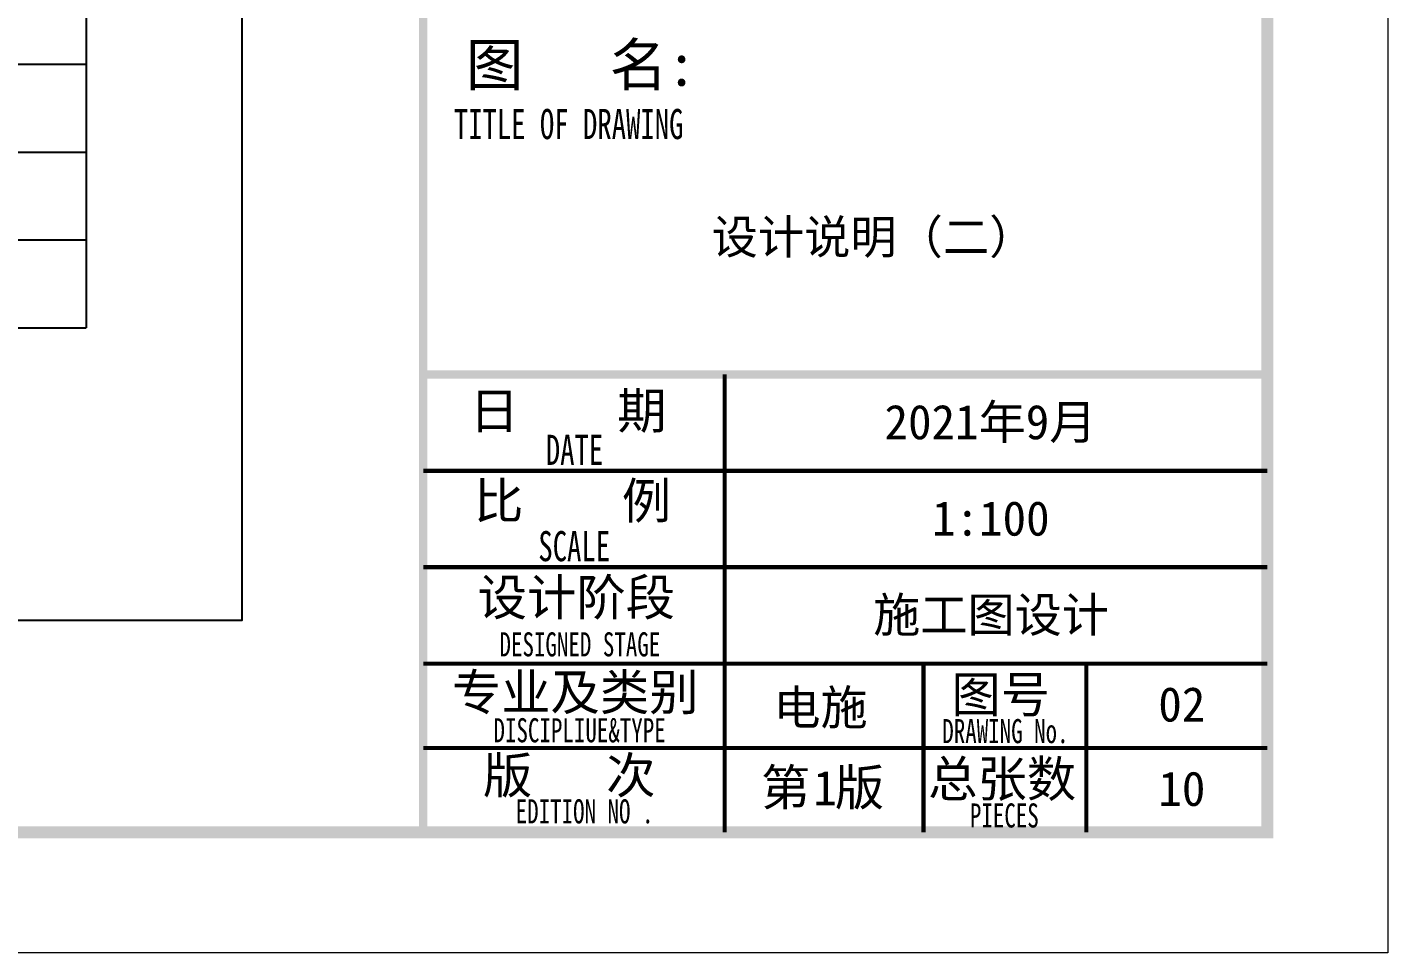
# Model space of a CAD drawing. Extents: x 5031545 to 5313844, y -886381 to -283477.
# Drawn here: x 5169059 to 5180343, y -708181 to -700500 of the extents above; entities that cross this region are included whole.
import ezdxf

# ---------------------------------------------------------------- set-up
doc = ezdxf.new("R2010")
doc.units = 0
doc.header["$LTSCALE"] = 1000
doc.header["$MEASUREMENT"] = 0
doc.layers.add('TEL_TEXT', color=7, linetype='CONTINUOUS')
doc.layers.add('图签文字', color=4, linetype='CONTINUOUS')
for name, color, linetype, lineweight in [('可改文字', 6, 'CONTINUOUS', 18), ('图框', 147, 'CONTINUOUS', 20), ('图签', 147, 'CONTINUOUS', 18)]:
    doc.layers.add(name, color=color, linetype=linetype, lineweight=lineweight)
doc.styles.add('宋体', font='', dxfattribs={"height": 4})
doc.styles.add('建筑图签-1', font='simhei.ttf', dxfattribs={"width": 0.7})
doc.styles.get('宋体').set_extended_font_data('SimSun')

# ---------------------------------------------------------------- blocks, each defined once
blk = doc.blocks.new('B2-2#-tq1')
at = {"layer": '图框'}
for points, const_width in [([(691745, 786954), (691745, 826954)], 70), ([(691745, 790754), (698745, 790754)], 70), ([(694245, 788354), (694245, 790754)], 35), ([(691745, 789954), (698745, 789954)], 35), ([(691745, 789154), (698745, 789154)], 35), ([(691745, 788354), (698745, 788354)], 35), ([(691745, 788354), (698245, 788354)], 35), ([(694245, 786954), (694245, 788354)], 35), ([(695895, 786954), (695895, 788354)], 35), ([(695895, 786954), (695895, 788354)], 35), ([(695895, 786954), (695895, 788354)], 35), ([(697245, 786954), (697245, 788354)], 35), ([(691745, 787654), (695895, 787654)], 35), ([(695895, 787654), (698745, 787654)], 35)]:
    blk.add_lwpolyline(points, dxfattribs=dict(at, const_width=const_width))
at = {"layer": '图签', "color": 154, "style": '宋体'}
for s, p in [('2021年9月', (695571, 790216)), ('1:100', (695965, 789416)), ('施工图设计', (695477, 788616)), ('电施', (694649, 787847)), ('10', (697842, 787173))]:
    blk.add_text(s, height=286.7, dxfattribs=at).set_placement(p)
at = {"layer": '图签文字', "color": 7, "style": '建筑图签-1'}
for s, height, p in [('图   名:', 350, (692100, 793149)), ('日    期', 300, (692129, 790303)), ('比    例', 300, (692167, 789556)), ('设计阶段', 300, (692197, 788754)), ('专业及类别', 300, (691983, 787967)), ('图号', 300, (696126, 787948)), ('版   次 ', 300, (692241, 787277)), ('第 版', 300, (694546, 787177)), ('总张数', 300, (695933, 787248))]:
    blk.add_text(s, height=height, dxfattribs=at).set_placement(p)
at = {"layer": '图签文字', "style": '建筑图签-1', "width": 0.7}
for s, height, p in [('TITLE OF DRAWING', 250, (691999, 792707)), ('DATE', 250, (692762, 790003)), ('SCALE', 250, (692700, 789204)), ('DESIGNED STAGE', 200, (692378, 788414)), ('DISCIPLIUE&TYPE', 200, (692328, 787701)), ('DRAWING No.', 200, (696050, 787694)), ('EDITION NO .', 200, (692512, 787028)), ('PIECES', 200, (696279, 786994))]:
    blk.add_text(s, height=height, dxfattribs=at).set_placement(p)

msp = doc.modelspace()

# ---------------------------------------------------------------- linework, layer by layer
at = {"layer": 'TEL_TEXT'}
for p, q in [((5169547.8, -700077.3), (5169547.8, -702993.3)), ((5164543, -700806.3), (5169547.8, -700806.3)), ((5149900.4, -701535.3), (5169547.8, -701535.3)), ((5149900.4, -701535.3), (5169547.8, -701535.3)), ((5149900.4, -702264.3), (5169547.8, -702264.3)), ((5149900.4, -702993.3), (5169547.8, -702993.3))]:
    msp.add_line(p, q, dxfattribs=at)
msp.add_lwpolyline([(5148856.3, -670160.4), (5148856.3, -705420.8), (5170840.8, -705420.8), (5170840.8, -670160.4)], dxfattribs=at)
at = {"layer": '图框'}
msp.add_lwpolyline([(5120943.5, -666226.8), (5180343.3, -666226.8), (5180343.3, -708181), (5120943.5, -708181)], close=True, dxfattribs=at)
at = {"layer": '图框', "const_width": 100}
msp.add_lwpolyline([(5123443.5, -707181), (5179343.5, -707181), (5179343.5, -667181), (5123443.5, -667181)], close=True, dxfattribs=at)

# ---------------------------------------------------------------- block references
at = {"layer": '图框'}
msp.add_blockref('B2-2#-tq1', (4480598.4, -1494135.1), dxfattribs=at)

# ---------------------------------------------------------------- texts
at = {"layer": '可改文字', "color": 1, "style": '宋体'}
msp.add_text('设计说明（二）', height=281.28, dxfattribs=at).set_placement((5174735.2, -702380.4))
at = {"layer": '图签', "color": 1, "style": '宋体'}
for s, height, p in [('02', 286.68, (5178440, -706261.9)), ('1', 286.7, (5175579.4, -706955.9))]:
    msp.add_text(s, height=height, dxfattribs=at).set_placement(p)

doc.saveas('drawing.dxf')
